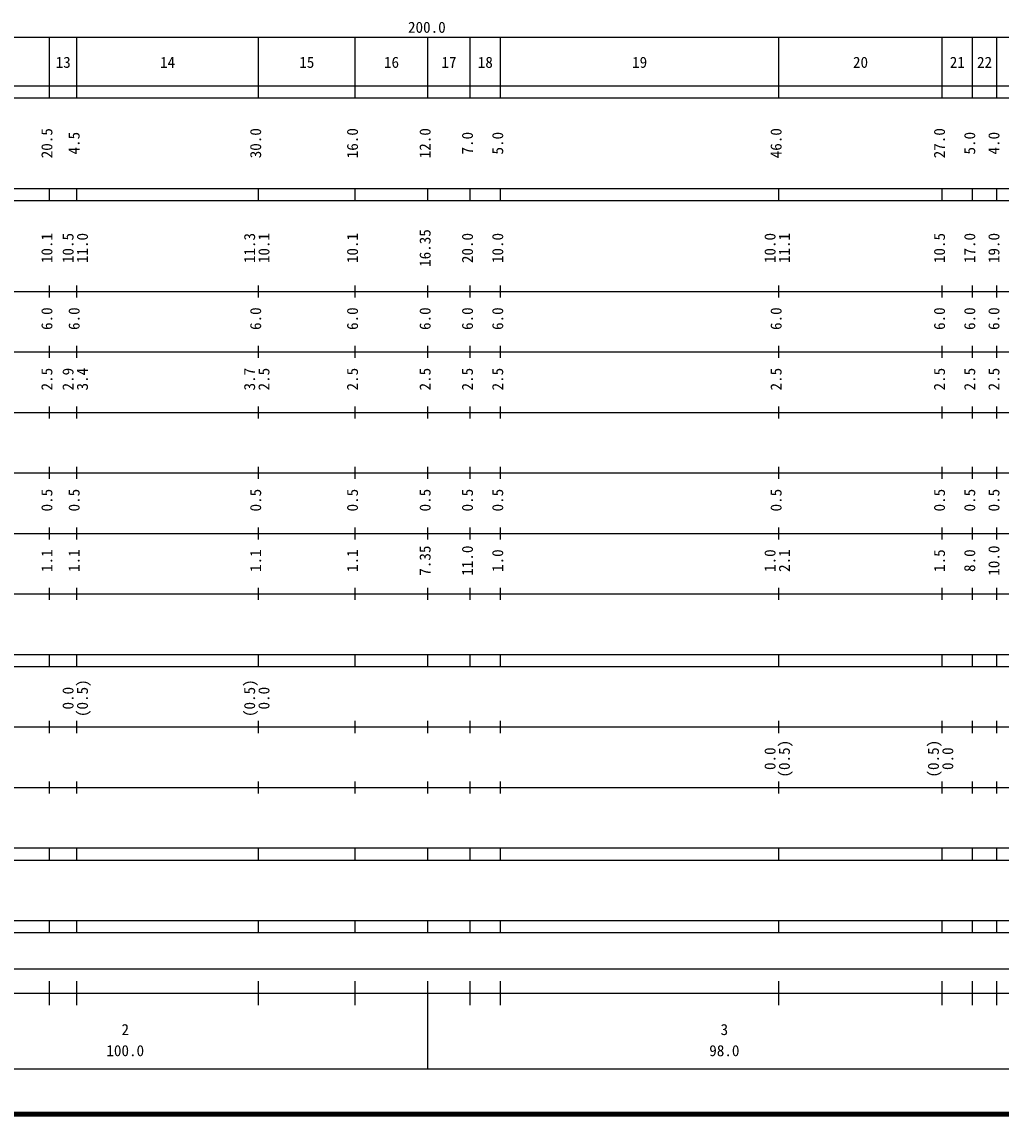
# Model space of a CAD drawing. Units: millimetres on the paper. Extents: x 40 to 680, y 20 to 380.
# Drawn here: x 200.9 to 362.7, y 20 to 200.6 of the extents above; entities that cross this region are included whole.
import ezdxf
from ezdxf.enums import TextEntityAlignment as Align

# ---------------------------------------------------------------- set-up
doc = ezdxf.new("R2010")
doc.units = ezdxf.units.MM
doc.layers.add('M-TTL', color=2, linetype='Continuous', lineweight=140)
doc.layers.add('M-TTL-BAND', color=7, linetype='Continuous', lineweight=25)
doc.styles.add('ＭＳ ゴシック', font='')
doc.styles.get('ＭＳ ゴシック').set_extended_font_data('MS Gothic')

msp = doc.modelspace()

# ---------------------------------------------------------------- linework, layer by layer
at = {"layer": 'M-TTL'}
msp.add_line((40, 20), (680, 20), dxfattribs=at)
at = {"layer": 'M-TTL-BAND'}
for p, q in [((68, 198), (579, 198)), ((205.5, 188), (205.5, 198)), ((210, 188), (210, 198)), ((240, 188), (240, 198)), ((256, 188), (256, 198)), ((268, 188), (268, 198)), ((275, 188), (275, 198)), ((280, 188), (280, 198)), ((326, 188), (326, 198)), ((353, 188), (353, 198)), ((358, 188), (358, 198)), ((362, 188), (362, 198)), ((40, 190), (579, 190)), ((40, 188), (579, 188)), ((40, 173), (579, 173)), ((205.5, 171), (205.5, 173)), ((210, 171), (210, 173)), ((240, 171), (240, 173)), ((256, 171), (256, 173)), ((268, 171), (268, 173)), ((275, 171), (275, 173)), ((280, 171), (280, 173)), ((326, 171), (326, 173)), ((353, 171), (353, 173)), ((358, 171), (358, 173)), ((362, 171), (362, 173)), ((40, 171), (579, 171)), ((40, 156), (579, 156)), ((205.5, 155), (205.5, 157)), ((210, 155), (210, 157)), ((240, 155), (240, 157)), ((256, 155), (256, 157)), ((268, 155), (268, 157)), ((275, 155), (275, 157)), ((280, 155), (280, 157)), ((326, 155), (326, 157)), ((353, 155), (353, 157)), ((358, 155), (358, 157)), ((362, 155), (362, 157)), ((205.5, 145), (205.5, 147)), ((210, 145), (210, 147)), ((240, 145), (240, 147)), ((256, 145), (256, 147)), ((268, 145), (268, 147)), ((275, 145), (275, 147)), ((280, 145), (280, 147)), ((326, 145), (326, 147)), ((353, 145), (353, 147)), ((358, 145), (358, 147)), ((362, 145), (362, 147)), ((46, 146), (579, 146)), ((52, 136), (579, 136)), ((205.5, 135), (205.5, 137)), ((210, 135), (210, 137)), ((240, 135), (240, 137)), ((256, 135), (256, 137)), ((268, 135), (268, 137)), ((275, 135), (275, 137)), ((280, 135), (280, 137)), ((326, 135), (326, 137)), ((353, 135), (353, 137)), ((358, 135), (358, 137)), ((362, 135), (362, 137)), ((205.5, 125), (205.5, 127)), ((210, 125), (210, 127)), ((240, 125), (240, 127)), ((256, 125), (256, 127)), ((268, 125), (268, 127)), ((275, 125), (275, 127)), ((280, 125), (280, 127)), ((326, 125), (326, 127)), ((353, 125), (353, 127)), ((358, 125), (358, 127)), ((362, 125), (362, 127)), ((46, 126), (579, 126)), ((52, 116), (579, 116)), ((205.5, 115), (205.5, 117)), ((210, 115), (210, 117)), ((240, 115), (240, 117)), ((256, 115), (256, 117)), ((268, 115), (268, 117)), ((275, 115), (275, 117)), ((280, 115), (280, 117)), ((326, 115), (326, 117)), ((353, 115), (353, 117)), ((358, 115), (358, 117)), ((362, 115), (362, 117)), ((205.5, 105), (205.5, 107)), ((210, 105), (210, 107)), ((240, 105), (240, 107)), ((256, 105), (256, 107)), ((268, 105), (268, 107)), ((275, 105), (275, 107)), ((280, 105), (280, 107)), ((326, 105), (326, 107)), ((353, 105), (353, 107)), ((358, 105), (358, 107)), ((362, 105), (362, 107)), ((46, 106), (579, 106)), ((40, 96), (579, 96)), ((205.5, 94), (205.5, 96)), ((210, 94), (210, 96)), ((240, 94), (240, 96)), ((256, 94), (256, 96)), ((268, 94), (268, 96)), ((275, 94), (275, 96)), ((280, 94), (280, 96)), ((326, 94), (326, 96)), ((353, 94), (353, 96)), ((358, 94), (358, 96)), ((362, 94), (362, 96)), ((40, 94), (579, 94)), ((205.5, 83), (205.5, 85)), ((210, 83), (210, 85)), ((240, 83), (240, 85)), ((256, 83), (256, 85)), ((268, 83), (268, 85)), ((275, 83), (275, 85)), ((280, 83), (280, 85)), ((326, 83), (326, 85)), ((353, 83), (353, 85)), ((358, 83), (358, 85)), ((362, 83), (362, 85)), ((49, 84), (579, 84)), ((205.5, 73), (205.5, 75)), ((210, 73), (210, 75)), ((240, 73), (240, 75)), ((256, 73), (256, 75)), ((268, 73), (268, 75)), ((275, 73), (275, 75)), ((280, 73), (280, 75)), ((326, 73), (326, 75)), ((353, 73), (353, 75)), ((358, 73), (358, 75)), ((362, 73), (362, 75)), ((40, 74), (579, 74)), ((40, 64), (579, 64)), ((205.5, 62), (205.5, 64)), ((210, 62), (210, 64)), ((240, 62), (240, 64)), ((256, 62), (256, 64)), ((268, 62), (268, 64)), ((275, 62), (275, 64)), ((280, 62), (280, 64)), ((326, 62), (326, 64)), ((353, 62), (353, 64)), ((358, 62), (358, 64)), ((362, 62), (362, 64)), ((40, 62), (579, 62)), ((40, 52), (579, 52)), ((205.5, 50), (205.5, 52)), ((210, 50), (210, 52)), ((240, 50), (240, 52)), ((256, 50), (256, 52)), ((268, 50), (268, 52)), ((275, 50), (275, 52)), ((280, 50), (280, 52)), ((326, 50), (326, 52)), ((353, 50), (353, 52)), ((358, 50), (358, 52)), ((362, 50), (362, 52)), ((40, 50), (579, 50)), ((71, 44), (453, 44)), ((205.5, 38), (205.5, 42)), ((210, 38), (210, 42)), ((240, 38), (240, 42)), ((256, 38), (256, 42)), ((268, 27.5), (268, 42)), ((275, 38), (275, 42)), ((280, 38), (280, 42)), ((326, 38), (326, 42)), ((353, 38), (353, 42)), ((358, 38), (358, 42)), ((362, 38), (362, 42)), ((40, 40), (579, 40)), ((68, 27.5), (579, 27.5))]:
    msp.add_line(p, q, dxfattribs=at)

# ---------------------------------------------------------------- texts
at = {"layer": 'M-TTL-BAND', "style": 'ＭＳ ゴシック'}
for s, p in [('200.0', (264.719, 198.195)), ('13', (206.5, 192.405)), ('14', (223.75, 192.405)), ('15', (246.75, 192.405)), ('16', (260.75, 192.405)), ('17', (270.25, 192.405)), ('18', (276.25, 192.405)), ('19', (301.75, 192.405)), ('20', (338.25, 192.405)), ('21', (354.25, 192.405)), ('22', (358.75, 192.405)), ('2', (217.375, 32.523)), ('3', (316.375, 32.523)), ('100.0', (214.875, 29.033)), ('98.0', (314.5, 29.033))]:
    msp.add_text(s, height=1.833, dxfattribs=at).set_placement(p, align=Align.BOTTOM_LEFT)
for s, p in [('20.5', (206.5, 178)), ('30.0', (241, 178)), ('16.0', (257, 178)), ('12.0', (269, 178)), ('46.0', (327, 178)), ('27.0', (354, 178)), ('4.5', (211, 178.625)), ('7.0', (276, 178.625)), ('5.0', (281, 178.625)), ('5.0', (359, 178.625)), ('4.0', (363, 178.625)), ('16.35', (269, 160.049)), ('10.1', (206.5, 160.674)), ('10.5', (210, 160.674)), ('11.0', (212.37, 160.674)), ('11.3', (240, 160.674)), ('10.1', (242.37, 160.674)), ('10.1', (257, 160.674)), ('20.0', (276, 160.674)), ('10.0', (281, 160.674)), ('10.0', (326, 160.674)), ('11.1', (328.37, 160.674)), ('10.5', (354, 160.674)), ('17.0', (359, 160.674)), ('19.0', (363, 160.674)), ('6.0', (206.5, 149.625)), ('6.0', (211, 149.625)), ('6.0', (241, 149.625)), ('6.0', (257, 149.625)), ('6.0', (269, 149.625)), ('6.0', (276, 149.625)), ('6.0', (281, 149.625)), ('6.0', (327, 149.625)), ('6.0', (354, 149.625)), ('6.0', (359, 149.625)), ('6.0', (363, 149.625)), ('2.5', (206.5, 139.625)), ('2.9', (210, 139.625)), ('3.4', (212.37, 139.625)), ('3.7', (240, 139.625)), ('2.5', (242.37, 139.625)), ('2.5', (257, 139.625)), ('2.5', (269, 139.625)), ('2.5', (276, 139.625)), ('2.5', (281, 139.625)), ('2.5', (327, 139.625)), ('2.5', (354, 139.625)), ('2.5', (359, 139.625)), ('2.5', (363, 139.625)), ('0.5', (206.5, 119.625)), ('0.5', (211, 119.625)), ('0.5', (241, 119.625)), ('0.5', (257, 119.625)), ('0.5', (269, 119.625)), ('0.5', (276, 119.625)), ('0.5', (281, 119.625)), ('0.5', (327, 119.625)), ('0.5', (354, 119.625)), ('0.5', (359, 119.625)), ('0.5', (363, 119.625)), ('7.35', (269, 109)), ('11.0', (276, 109)), ('10.0', (363, 109)), ('1.1', (206.5, 109.625)), ('1.1', (211, 109.625)), ('1.1', (241, 109.625)), ('1.1', (257, 109.625)), ('1.0', (281, 109.625)), ('1.0', (326, 109.625)), ('2.1', (328.37, 109.625)), ('1.5', (354, 109.625)), ('8.0', (359, 109.625)), ('0.0', (210, 86.889)), ('(0.5)', (212.37, 85.639)), ('(0.5)', (240, 85.639)), ('0.0', (242.37, 86.889)), ('(0.5)', (328.37, 75.639)), ('(0.5)', (353, 75.639)), ('0.0', (326, 76.889)), ('0.0', (355.37, 76.889))]:
    msp.add_text(s, height=1.833, rotation=90, dxfattribs=at).set_placement(p, align=Align.BOTTOM_LEFT)

doc.saveas('drawing.dxf')
